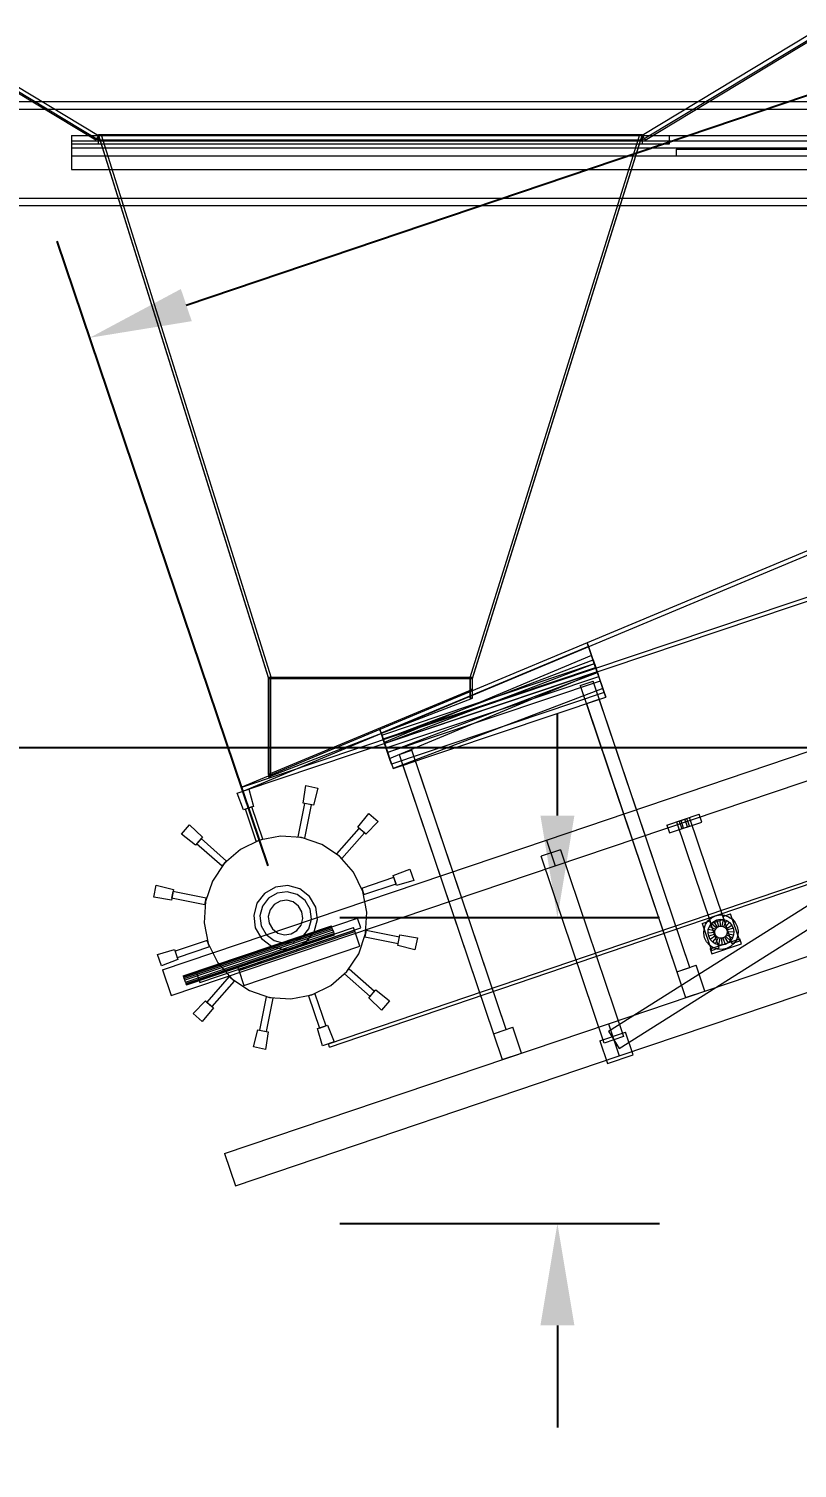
# Model space of a CAD drawing. Header units: millimetres. Extents: x -1970 to 34302, y -65268 to 6837.
# Drawn here: x 1571 to 2702, y -360 to 1757 of the extents above; entities that cross this region are included whole.
import ezdxf

# ---------------------------------------------------------------- set-up
doc = ezdxf.new("R2010")
doc.units = ezdxf.units.MM
for name, color, linetype, lineweight in [('COTAS_O', 1, 'Continuous', 0), ('COTAS_P', 1, 'Continuous', 0), ('lateral_C01', 7, 'Continuous', 0), ('lateral_tolva', 7, 'Continuous', 0), ('lateral_tolva-C01', 7, 'Continuous', 0)]:
    doc.layers.add(name, color=color, linetype=linetype, lineweight=lineweight)
doc.dimstyles.new('R19_100', dxfattribs={"dimtxt": 250, "dimasz": 150, "dimexe": 150, "dimexo": 80, "dimgap": 100, "dimtad": 1, "dimtih": 1, "dimtoh": 1, "dimdsep": 46, "dimcen": 0.09, "dimadec": 0, "dimazin": 0, "dimtfac": 1, "dimtdec": 4, "dimtofl": 0, "dimtmove": 0, "dimatfit": 3, "dimfxl": 1, "dimtolj": 1, "dimtzin": 0, "dimarcsym": 0})

# ---------------------------------------------------------------- blocks, each defined once
blk = doc.blocks.new('*D0')
at = {"layer": 'COTAS_P', "color": 0, "lineweight": -2, "transparency": 16777216}
for p, q in [((10918.9, 3565.8), (10608.3, 4484.8)), ((1803.3, 1350.6), (10514.3, 4294.7)), ((1923.7, 525.8), (1613.2, 1444.7))]:
    blk.add_line(p, q, dxfattribs=at)
at = {"layer": 'COTAS_P', "color": 0, "transparency": 16777216}
for points in [[(10506.3, 4318.3), (10522.3, 4271), (10656.4, 4342.7)], [(1795.3, 1374.3), (1811.3, 1327), (1661.2, 1302.6)]]:
    blk.add_solid(points, dxfattribs=at)
at = {"layer": 'Defpoints', "color": 0, "transparency": 16777216}
for p in [(10656.4, 4342.7), (10944.5, 3490.1), (1949.4, 450)]:
    blk.add_point(p, dxfattribs=at)
blk = doc.blocks.new('*D1')
at = {"layer": 'COTAS_P', "color": 0, "lineweight": -2, "transparency": 16777216}
for p, q in [((2349.358371, 600), (2349.358371, 750)), ((2029.358371, 450), (2499.358371, 450)), ((2029.358371, 0), (2499.358371, 0)), ((2349.358371, -150), (2349.358371, -300))]:
    blk.add_line(p, q, dxfattribs=at)
at = {"layer": 'COTAS_P', "color": 0, "transparency": 16777216}
for points in [[(2324.358371, 600), (2374.358371, 600), (2349.358371, 450)], [(2324.358371, -150), (2374.358371, -150), (2349.358371, 0)]]:
    blk.add_solid(points, dxfattribs=at)
at = {"layer": 'Defpoints', "color": 0, "transparency": 16777216}
for p in [(1949.358371, 450), (2349.358371, 450), (1949.358371, 0)]:
    blk.add_point(p, dxfattribs=at)
blk = doc.blocks.new('*D12')
at = {"layer": 'COTAS_O', "color": 0, "lineweight": -2, "transparency": 16777216}
for p, q in [((349.2, 1520), (349.2, 550)), ((3799.2, 1520), (3799.2, 550)), ((499.2, 700), (3649.2, 700))]:
    blk.add_line(p, q, dxfattribs=at)
at = {"layer": 'COTAS_O', "color": 0, "transparency": 16777216}
for points in [[(499.2, 725), (499.2, 675), (349.2, 700)], [(3649.2, 725), (3649.2, 675), (3799.2, 700)]]:
    blk.add_solid(points, dxfattribs=at)
at = {"layer": 'Defpoints', "color": 0, "transparency": 16777216}
for p in [(349.2, 1600), (3799.2, 1600), (3799.2, 700)]:
    blk.add_point(p, dxfattribs=at)
blk = doc.blocks.new('*D22')
at = {"layer": 'COTAS_P', "color": 0, "lineweight": -2, "transparency": 16777216}
for p, q in [((112.7, -80), (112.7, -2650)), ((34302.1, -80), (34302.1, -2650)), ((262.7, -2500), (34152.1, -2500))]:
    blk.add_line(p, q, dxfattribs=at)
at = {"layer": 'COTAS_P', "color": 0, "transparency": 16777216}
for points in [[(262.7, -2475), (262.7, -2525), (112.7, -2500)], [(34152.1, -2475), (34152.1, -2525), (34302.1, -2500)]]:
    blk.add_solid(points, dxfattribs=at)
at = {"layer": 'Defpoints', "color": 0, "transparency": 16777216}
for p in [(112.7, 0), (34302.1, 0), (34302.1, -2500)]:
    blk.add_point(p, dxfattribs=at)

msp = doc.modelspace()

# ---------------------------------------------------------------- linework, layer by layer
at = {"layer": 'lateral_C01'}
for p, q in [((2012.494, 264.236), (11002.451, 3319.63)), ((2014.103, 259.502), (11004.06, 3314.896)), ((2772.691, 1012.619), (1884.946, 641.666)), ((1886.857, 635.979), (2774.603, 1006.931)), ((1884.946, 641.666), (2794.617, 947.375)), ((2796.529, 941.688), (1886.857, 635.979)), ((2333.104, 563.859), (3469.935, 948.069)), ((2424.352, 282.863), (3468.332, 941.806)), ((2440.365, 257.494), (3484.345, 916.437)), ((2345.911, 525.965), (3482.742, 910.174)), ((2393.346, 854.106), (2088.115, 726.562)), ((2395.267, 848.422), (2090.036, 720.878)), ((2403.725, 823.397), (2393.346, 854.106)), ((2393.346, 854.106), (2395.267, 848.422)), ((2405.646, 817.712), (2395.267, 848.422)), ((2395.267, 848.422), (2399.75, 835.159)), ((2093.158, 711.639), (2401.768, 829.186)), ((2399.75, 835.159), (2094.518, 707.615)), ((2410.128, 804.449), (2399.75, 835.159)), ((2399.75, 835.159), (2407.754, 811.475)), ((2401.768, 829.186), (2405.967, 816.763)), ((2403.689, 823.502), (2401.768, 829.186)), ((2090.916, 718.272), (2403.725, 823.397)), ((2092.837, 712.588), (2405.646, 817.712)), ((2405.967, 816.763), (2093.158, 711.639)), ((2095.079, 705.955), (2403.689, 823.502)), ((2407.888, 811.079), (2095.079, 705.955)), ((2097.32, 699.325), (2410.128, 804.449)), ((2099.562, 692.692), (2408.172, 810.239)), ((2102.522, 683.931), (2407.754, 811.475)), ((2403.689, 823.502), (2407.888, 811.079)), ((2408.172, 810.239), (2403.689, 823.502)), ((2405.646, 817.712), (2403.725, 823.397)), ((2410.128, 804.449), (2405.646, 817.712)), ((2405.967, 816.763), (2407.888, 811.079)), ((2407.754, 811.475), (2418.133, 780.765)), ((2407.888, 811.079), (2412.37, 797.816)), ((2408.172, 810.239), (2412.37, 797.816)), ((2416.176, 786.555), (2408.172, 810.239)), ((2418.133, 780.765), (2410.128, 804.449)), ((2412.37, 797.816), (2099.562, 692.692)), ((2416.176, 786.555), (2107.566, 669.008)), ((2382.97, 791.109), (2401.917, 797.513)), ((2382.97, 791.109), (2525.23, 370.177)), ((2544.177, 376.581), (2401.917, 797.513)), ((2412.37, 797.816), (2420.375, 774.132)), ((2420.375, 774.132), (2416.176, 786.555)), ((2418.133, 780.765), (2105.324, 675.641)), ((2107.566, 669.008), (2420.375, 774.132)), ((2391.937, 764.575), (2410.885, 770.979)), ((2391.937, 764.575), (2525.23, 370.177)), ((2544.177, 376.581), (2410.885, 770.979)), ((2088.115, 726.562), (2090.916, 718.272)), ((2090.036, 720.878), (2088.115, 726.562)), ((2090.036, 720.878), (2092.837, 712.588)), ((2094.518, 707.615), (2090.036, 720.878)), ((2090.916, 718.272), (2092.837, 712.588)), ((2092.837, 712.588), (2097.32, 699.325)), ((2093.158, 711.639), (2095.079, 705.955)), ((2094.518, 707.615), (2097.32, 699.325)), ((2102.522, 683.931), (2094.518, 707.615)), ((2095.079, 705.955), (2099.562, 692.692)), ((2097.32, 699.325), (2105.324, 675.641)), ((2099.562, 692.692), (2107.566, 669.008)), ((2105.324, 675.641), (2102.522, 683.931)), ((2116.397, 689.728), (2135.344, 696.132)), ((2116.397, 689.728), (2255.233, 278.928)), ((2121.785, 673.786), (2140.732, 680.19)), ((2274.18, 285.331), (2135.344, 696.132)), ((2274.18, 285.331), (2140.732, 680.19)), ((2424.354, 293.862), (3561.184, 678.071)), ((2121.785, 673.786), (2255.233, 278.928)), ((1878.083, 632.796), (1895.129, 638.557)), ((1886.857, 635.979), (1884.946, 641.666)), ((1895.129, 638.557), (1902.371, 613.377)), ((1975.068, 618.045), (1979.03, 643.943)), ((1979.03, 643.943), (1996.673, 640.409)), ((1996.673, 640.409), (1990.355, 614.983)), ((1887.601, 608.386), (1878.083, 632.796)), ((1968.024, 568.645), (1977.844, 617.671)), ((1990.355, 614.983), (1975.068, 618.045)), ((1977.829, 566.681), (1987.649, 615.707)), ((1987.649, 615.707), (1977.844, 617.671)), ((2440.363, 246.494), (3577.193, 630.703)), ((1902.371, 613.377), (1887.601, 608.386)), ((1899.666, 612.652), (1890.192, 609.45)), ((1906.201, 562.082), (1890.192, 609.45)), ((1915.674, 565.284), (1899.666, 612.652)), ((2055.646, 582.676), (2072.026, 603.124)), ((2072.026, 603.124), (2085.539, 591.242)), ((2510.418, 585.785), (2557.786, 601.794)), ((2524.629, 590.588), (2543.576, 596.991)), ((2528.418, 591.868), (2531.26, 592.829)), ((2531.26, 592.829), (2536.945, 594.75)), ((2535.102, 581.461), (2531.26, 592.829)), ((2536.945, 594.75), (2539.787, 595.71)), ((2540.787, 583.382), (2536.945, 594.75)), ((2543.629, 584.342), (2539.787, 595.71)), ((2594.028, 447.709), (2543.576, 596.991)), ((2561.629, 590.425), (2557.786, 601.794)), ((1796.234, 572.668), (1808.116, 586.181)), ((1816.682, 556.287), (1796.234, 572.668)), ((1808.116, 586.181), (1826.977, 567.995)), ((2024.846, 543.417), (2057.863, 580.965)), ((2032.355, 536.813), (2065.373, 574.361)), ((2067.354, 572.381), (2055.646, 582.676)), ((2065.373, 574.361), (2057.863, 580.965)), ((2085.539, 591.242), (2067.354, 572.381)), ((2510.418, 585.785), (2514.261, 574.417)), ((2514.261, 574.417), (2561.629, 590.425)), ((2524.629, 590.588), (2575.081, 441.306)), ((2528.418, 591.868), (2532.26, 580.5)), ((2535.102, 581.461), (2532.26, 580.5)), ((2535.102, 581.461), (2540.787, 583.382)), ((2540.787, 583.382), (2543.629, 584.342)), ((1768.289, 372.971), (2333.104, 563.859)), ((1826.977, 567.995), (1816.682, 556.287)), ((1824.997, 566.014), (1818.394, 558.505)), ((1855.942, 525.487), (1818.394, 558.505)), ((1862.545, 532.997), (1824.997, 566.014)), ((1910.937, 563.683), (1882.823, 549.865)), ((1906.201, 562.082), (1915.674, 565.284)), ((1941.67, 569.753), (1910.937, 563.683)), ((1972.926, 567.663), (1941.67, 569.753)), ((1968.024, 568.645), (1977.829, 566.681)), ((2002.577, 557.554), (1972.926, 567.663)), ((2028.6, 540.115), (2002.577, 557.554)), ((2333.104, 563.859), (2345.911, 525.965)), ((1859.243, 529.242), (1841.805, 503.218)), ((1855.942, 525.487), (1862.545, 532.997)), ((1882.823, 549.865), (1859.243, 529.242)), ((2024.846, 543.417), (2032.355, 536.813)), ((2049.224, 516.535), (2028.6, 540.115)), ((2353.718, 549.715), (2325.298, 540.11)), ((2418.148, 265.376), (2325.298, 540.11)), ((2353.718, 549.715), (2446.569, 274.981)), ((1781.096, 335.077), (2345.911, 525.965)), ((2063.041, 488.421), (2049.224, 516.535)), ((2061.441, 493.158), (2108.808, 509.166)), ((2107.744, 511.757), (2132.154, 521.275)), ((2112.736, 496.987), (2107.744, 511.757)), ((2112.01, 499.693), (2108.808, 509.166)), ((2132.154, 521.275), (2137.915, 504.229)), ((1755.415, 479.672), (1758.949, 497.315)), ((1758.949, 497.315), (1784.376, 490.997)), ((1784.376, 490.997), (1781.314, 475.709)), ((1783.651, 488.291), (1781.687, 478.485)), ((1832.678, 478.471), (1783.651, 488.291)), ((1841.805, 503.218), (1831.696, 473.568)), ((1934.31, 494.526), (1918.416, 485.378)), ((1952.495, 496.895), (1934.31, 494.526)), ((1951.894, 487.915), (1937.192, 486)), ((1966.211, 484.059), (1951.894, 487.915)), ((1970.202, 492.125), (1952.495, 496.895)), ((1984.736, 480.942), (1970.202, 492.125)), ((2061.441, 493.158), (2064.642, 483.684)), ((2069.112, 457.688), (2063.041, 488.421)), ((2064.642, 483.684), (2112.01, 499.693)), ((2137.915, 504.229), (2112.736, 496.987)), ((1781.314, 475.709), (1755.415, 479.672)), ((1830.714, 468.665), (1781.687, 478.485)), ((1831.696, 473.568), (1829.605, 442.312)), ((1830.714, 468.665), (1832.678, 478.471)), ((1907.233, 470.844), (1902.463, 453.137)), ((1918.416, 485.378), (1907.233, 470.844)), ((1915.3, 466.852), (1911.443, 452.536)), ((1924.341, 478.603), (1915.3, 466.852)), ((1937.192, 486), (1924.341, 478.603)), ((1932.571, 469.194), (1926.503, 461.309)), ((1941.194, 474.158), (1932.571, 469.194)), ((1951.06, 475.443), (1941.194, 474.158)), ((1960.667, 472.855), (1951.06, 475.443)), ((1968.553, 466.788), (1960.667, 472.855)), ((1977.962, 475.017), (1966.211, 484.059)), ((1973.516, 458.164), (1968.553, 466.788)), ((1985.358, 462.167), (1977.962, 475.017)), ((1993.884, 465.048), (1984.736, 480.942)), ((1818.461, 368.816), (2055.3, 448.86)), ((1902.463, 453.137), (1904.833, 434.952)), ((1911.443, 452.536), (1913.359, 437.833)), ((1926.503, 461.309), (1923.915, 451.702)), ((1923.915, 451.702), (1925.201, 441.836)), ((1972.214, 438.691), (1974.802, 448.298)), ((1974.802, 448.298), (1973.516, 458.164)), ((1983.417, 433.148), (1987.274, 447.464)), ((1987.274, 447.464), (1985.358, 462.167)), ((1991.484, 429.156), (1996.254, 446.863)), ((1996.254, 446.863), (1993.884, 465.048)), ((2060.103, 434.65), (2055.3, 448.86)), ((2067.021, 426.432), (2069.112, 457.688)), ((2562.432, 441.253), (2573.8, 445.095)), ((2567.232, 439.667), (2570.923, 445.176)), ((2570.923, 445.176), (2575.914, 449.541)), ((2587.247, 405.306), (2573.8, 445.095)), ((2575.081, 441.306), (2594.028, 447.709)), ((2575.914, 449.541), (2581.865, 452.466)), ((2579.463, 444.215), (2583.914, 446.402)), ((2581.865, 452.466), (2588.37, 453.75)), ((2583.914, 446.402), (2588.78, 447.364)), ((2587.116, 436.929), (2583.914, 446.402)), ((2588.37, 453.75), (2594.986, 453.308)), ((2589.421, 437.384), (2588.78, 447.364)), ((2588.78, 447.364), (2593.729, 447.033)), ((2591.765, 437.227), (2593.729, 447.033)), ((2592.747, 451.499), (2604.116, 455.341)), ((2592.747, 451.499), (2606.195, 411.71)), ((2593.729, 447.033), (2598.424, 445.432)), ((2593.989, 436.469), (2598.424, 445.432)), ((2594.986, 453.308), (2601.262, 451.168)), ((2598.424, 445.432), (2602.544, 442.671)), ((2601.262, 451.168), (2606.77, 447.477)), ((2617.563, 415.552), (2604.116, 455.341)), ((2606.77, 447.477), (2611.136, 442.486)), ((1798.873, 364.308), (2016.766, 437.948)), ((1799.044, 363.803), (2016.936, 437.443)), ((1799.53, 362.365), (2017.422, 436.005)), ((1800.257, 360.214), (2018.149, 433.854)), ((2019.007, 431.316), (1801.114, 357.676)), ((1801.972, 355.138), (2019.865, 428.778)), ((1802.699, 352.987), (2020.592, 426.627)), ((1803.185, 351.549), (2021.077, 425.189)), ((1803.356, 351.045), (2021.248, 424.685)), ((1823.263, 354.606), (2060.103, 434.65)), ((1829.605, 442.312), (1835.675, 411.579)), ((1878.824, 377.606), (2049.349, 435.237)), ((1880.105, 373.816), (2050.629, 431.448)), ((1880.745, 371.922), (2051.27, 429.553)), ((1904.833, 434.952), (1913.981, 419.058)), ((1913.359, 437.833), (1920.755, 424.983)), ((1920.755, 424.983), (1932.506, 415.941)), ((1925.201, 441.836), (1930.164, 433.212)), ((1930.164, 433.212), (1938.049, 427.145)), ((1938.049, 427.145), (1947.657, 424.557)), ((1947.657, 424.557), (1957.523, 425.842)), ((1957.523, 425.842), (1966.146, 430.806)), ((1966.146, 430.806), (1972.214, 438.691)), ((1974.375, 421.397), (1983.417, 433.148)), ((1980.3, 414.622), (1991.484, 429.156)), ((2016.936, 437.443), (2016.766, 437.948)), ((2017.422, 436.005), (2016.936, 437.443)), ((2018.149, 433.854), (2017.422, 436.005)), ((2019.007, 431.316), (2018.149, 433.854)), ((2019.007, 431.316), (2019.865, 428.778)), ((2019.865, 428.778), (2020.592, 426.627)), ((2020.592, 426.627), (2021.077, 425.189)), ((2021.077, 425.189), (2021.248, 424.685)), ((2051.27, 429.553), (2049.349, 435.237)), ((2058.634, 407.764), (2050.629, 431.448)), ((2056.912, 396.782), (2067.021, 426.432)), ((2068.003, 431.335), (2066.039, 421.529)), ((2068.003, 431.335), (2117.029, 421.515)), ((2114.341, 409.003), (2117.403, 424.291)), ((2117.403, 424.291), (2143.302, 420.328)), ((2562.432, 441.253), (2575.879, 401.464)), ((2564.65, 426.775), (2565.092, 433.391)), ((2565.934, 420.27), (2564.65, 426.775)), ((2565.092, 433.391), (2567.232, 439.667)), ((2571.036, 427.185), (2571.367, 432.134)), ((2581.016, 427.826), (2571.036, 427.185)), ((2571.998, 422.319), (2571.036, 427.185)), ((2571.367, 432.134), (2572.968, 436.829)), ((2581.173, 430.17), (2571.367, 432.134)), ((2581.471, 425.521), (2571.998, 422.319)), ((2572.968, 436.829), (2575.729, 440.949)), ((2581.931, 432.394), (2572.968, 436.829)), ((2582.508, 423.413), (2574.185, 417.868)), ((2575.729, 440.949), (2579.463, 444.215)), ((2583.239, 434.346), (2575.729, 440.949)), ((2585.007, 435.893), (2579.463, 444.215)), ((2581.016, 427.826), (2581.173, 430.17)), ((2581.471, 425.521), (2581.016, 427.826)), ((2581.173, 430.17), (2581.931, 432.394)), ((2582.508, 423.413), (2581.471, 425.521)), ((2581.931, 432.394), (2583.239, 434.346)), ((2584.054, 421.644), (2582.508, 423.413)), ((2583.239, 434.346), (2585.007, 435.893)), ((2585.007, 435.893), (2587.116, 436.929)), ((2587.116, 436.929), (2589.421, 437.384)), ((2589.421, 437.384), (2591.765, 437.227)), ((2591.765, 437.227), (2593.989, 436.469)), ((2593.989, 436.469), (2595.941, 435.161)), ((2595.941, 435.161), (2602.544, 442.671)), ((2595.941, 435.161), (2597.487, 433.393)), ((2598.064, 424.411), (2596.756, 422.46)), ((2597.487, 433.393), (2605.809, 438.937)), ((2597.487, 433.393), (2598.524, 431.284)), ((2598.822, 426.635), (2598.064, 424.411)), ((2598.064, 424.411), (2607.027, 419.976)), ((2607.997, 434.486), (2598.524, 431.284)), ((2598.524, 431.284), (2598.979, 428.979)), ((2598.979, 428.979), (2598.822, 426.635)), ((2598.822, 426.635), (2608.627, 424.671)), ((2598.979, 428.979), (2608.958, 429.62)), ((2602.544, 442.671), (2605.809, 438.937)), ((2605.809, 438.937), (2607.997, 434.486)), ((2608.627, 424.671), (2607.027, 419.976)), ((2607.997, 434.486), (2608.958, 429.62)), ((2608.958, 429.62), (2608.627, 424.671)), ((2611.136, 442.486), (2614.06, 436.535)), ((2614.903, 423.414), (2612.763, 417.138)), ((2614.06, 436.535), (2615.345, 430.03)), ((2615.345, 430.03), (2614.903, 423.414)), ((1760.802, 395.771), (1785.981, 403.013)), ((1785.981, 403.013), (1790.973, 388.243)), ((1834.074, 416.316), (1786.707, 400.307)), ((1837.276, 406.842), (1789.908, 390.834)), ((1837.276, 406.842), (1834.074, 416.316)), ((1835.675, 411.579), (1849.493, 383.465)), ((1888.109, 350.132), (2058.634, 407.764)), ((1913.981, 419.058), (1928.515, 407.875)), ((1928.515, 407.875), (1946.222, 403.105)), ((1932.506, 415.941), (1946.822, 412.085)), ((1946.222, 403.105), (1964.407, 405.474)), ((1946.822, 412.085), (1961.525, 414)), ((1961.525, 414), (1974.375, 421.397)), ((1964.407, 405.474), (1980.3, 414.622)), ((2066.039, 421.529), (2115.065, 411.709)), ((2139.768, 402.685), (2114.341, 409.003)), ((2115.065, 411.709), (2117.029, 421.515)), ((2143.302, 420.328), (2139.768, 402.685)), ((2568.859, 414.319), (2565.934, 420.27)), ((2573.225, 409.328), (2568.859, 414.319)), ((2574.185, 417.868), (2571.998, 422.319)), ((2578.733, 405.637), (2573.225, 409.328)), ((2573.971, 403.986), (2617.55, 418.714)), ((2573.971, 403.986), (2576.533, 396.407)), ((2577.451, 414.134), (2574.185, 417.868)), ((2575.879, 401.464), (2587.247, 405.306)), ((2576.533, 396.407), (2620.111, 411.135)), ((2584.054, 421.644), (2577.451, 414.134)), ((2581.571, 411.373), (2577.451, 414.134)), ((2585.009, 403.497), (2578.733, 405.637)), ((2586.006, 420.336), (2581.571, 411.373)), ((2586.266, 409.773), (2581.571, 411.373)), ((2586.006, 420.336), (2584.054, 421.644)), ((2591.625, 403.055), (2585.009, 403.497)), ((2588.23, 419.578), (2586.006, 420.336)), ((2588.23, 419.578), (2586.266, 409.773)), ((2591.215, 409.442), (2586.266, 409.773)), ((2590.574, 419.421), (2588.23, 419.578)), ((2592.879, 419.876), (2590.574, 419.421)), ((2590.574, 419.421), (2591.215, 409.442)), ((2596.081, 410.403), (2591.215, 409.442)), ((2598.13, 404.34), (2591.625, 403.055)), ((2594.988, 420.913), (2592.879, 419.876)), ((2592.879, 419.876), (2596.081, 410.403)), ((2596.756, 422.46), (2594.988, 420.913)), ((2594.988, 420.913), (2600.532, 412.591)), ((2600.532, 412.591), (2596.081, 410.403)), ((2596.756, 422.46), (2604.266, 415.856)), ((2604.081, 407.264), (2598.13, 404.34)), ((2604.266, 415.856), (2600.532, 412.591)), ((2609.072, 411.63), (2604.081, 407.264)), ((2607.027, 419.976), (2604.266, 415.856)), ((2606.195, 411.71), (2617.563, 415.552)), ((2612.763, 417.138), (2609.072, 411.63)), ((2620.111, 411.135), (2617.55, 418.714)), ((1766.563, 378.725), (1760.802, 395.771)), ((1790.973, 388.243), (1766.563, 378.725)), ((1786.707, 400.307), (1789.908, 390.834)), ((1849.493, 383.465), (1870.116, 359.885)), ((2039.473, 370.758), (2056.912, 396.782)), ((1768.289, 372.971), (1781.096, 335.077)), ((1799.044, 363.803), (1798.873, 364.308)), ((1799.53, 362.365), (1799.044, 363.803)), ((1800.257, 360.214), (1799.53, 362.365)), ((1801.114, 357.676), (1800.257, 360.214)), ((1818.461, 368.816), (1823.263, 354.606)), ((1866.362, 363.187), (1833.344, 325.639)), ((1873.871, 356.583), (1866.362, 363.187)), ((1870.116, 359.885), (1896.14, 342.446)), ((1878.824, 377.606), (1880.745, 371.922)), ((1880.105, 373.816), (1888.109, 350.132)), ((2015.893, 350.135), (2039.473, 370.758)), ((2042.775, 374.513), (2036.172, 367.003)), ((2036.172, 367.003), (2073.72, 333.986)), ((2042.775, 374.513), (2080.323, 341.495)), ((2525.23, 370.177), (2553.651, 379.783)), ((2525.23, 370.177), (2544.177, 376.581)), ((2525.23, 370.177), (2538.037, 332.283)), ((2566.458, 341.888), (2553.651, 379.783)), ((1801.972, 355.138), (1801.114, 357.676)), ((1801.972, 355.138), (1802.699, 352.987)), ((1802.699, 352.987), (1803.185, 351.549)), ((1803.185, 351.549), (1803.356, 351.045)), ((1873.871, 356.583), (1840.854, 319.035)), ((1896.14, 342.446), (1925.79, 332.337)), ((1987.779, 336.317), (2015.893, 350.135)), ((2071.739, 332.005), (2082.035, 343.713)), ((2073.72, 333.986), (2080.323, 341.495)), ((2082.035, 343.713), (2102.482, 327.332)), ((2538.037, 332.283), (2566.458, 341.888)), ((1813.178, 308.758), (1831.363, 327.619)), ((1831.363, 327.619), (1843.071, 317.324)), ((1833.344, 325.639), (1840.854, 319.035)), ((1920.888, 333.319), (1911.068, 284.293)), ((1930.693, 331.355), (1920.873, 282.329)), ((1930.693, 331.355), (1920.888, 333.319)), ((1925.79, 332.337), (1957.047, 330.247)), ((1957.047, 330.247), (1987.779, 336.317)), ((1992.516, 337.918), (1983.043, 334.716)), ((1983.043, 334.716), (1999.051, 287.348)), ((1992.516, 337.918), (2008.525, 290.55)), ((2090.6, 313.819), (2071.739, 332.005)), ((2102.482, 327.332), (2090.6, 313.819)), ((1826.69, 296.876), (1813.178, 308.758)), ((1843.071, 317.324), (1826.69, 296.876)), ((1859.539, 102.974), (2424.354, 293.862)), ((1902.044, 259.591), (1908.362, 285.017)), ((1908.362, 285.017), (1923.649, 281.955)), ((1911.068, 284.293), (1920.873, 282.329)), ((1923.649, 281.955), (1919.687, 256.057)), ((1996.346, 286.623), (2011.116, 291.614)), ((2003.587, 261.443), (1996.346, 286.623)), ((1999.051, 287.348), (2008.525, 290.55)), ((2011.116, 291.614), (2020.634, 267.204)), ((2255.233, 278.928), (2283.654, 288.533)), ((2255.233, 278.928), (2274.18, 285.331)), ((2255.233, 278.928), (2268.04, 241.033)), ((2296.461, 250.639), (2283.654, 288.533)), ((2411.81, 268.511), (2449.705, 281.318)), ((2424.352, 282.863), (2440.365, 257.494)), ((2424.354, 293.862), (2440.363, 246.494)), ((2460.911, 248.161), (2449.705, 281.318)), ((1919.687, 256.057), (1902.044, 259.591)), ((2020.634, 267.204), (2003.587, 261.443)), ((2014.103, 259.502), (2012.494, 264.236)), ((2411.81, 268.511), (2423.017, 235.354)), ((2446.569, 274.981), (2418.148, 265.376)), ((1875.548, 55.606), (2440.363, 246.494)), ((2268.04, 241.033), (2296.461, 250.639)), ((2423.017, 235.354), (2460.911, 248.161)), ((1859.539, 102.974), (1875.548, 55.606))]:
    msp.add_line(p, q, dxfattribs=at)
at = {"layer": 'lateral_tolva'}
for p, q in [((1670.065, 1593.151), (345.065, 2393.151)), ((349.2, 2400), (1674.2, 1600)), ((349.2, 2393.48), (1674.2, 1593.48)), ((3799.2, 2400), (2474.2, 1600)), ((2474.2, 1593.48), (3799.2, 2393.48)), ((2478.335, 1593.151), (3803.335, 2393.151)), ((252.7, 1650), (3895.7, 1650)), ((252.7, 1639), (3895.7, 1639)), ((1634.2, 1600), (3614.2, 1600)), ((1634.2, 1600), (1634.2, 1550)), ((1634.2, 1600), (2514.2, 1600)), ((1634.2, 1600), (1634.2, 1588)), ((1634.2, 1600), (1674.2, 1600)), ((1634.2, 1592), (3614.2, 1592)), ((1634.2, 1592), (1634.2, 1582)), ((1634.2, 1588), (2514.2, 1588)), ((1634.2, 1588), (1674.2, 1588)), ((1674.2, 1600), (1670.065, 1593.151)), ((2474.2, 1600), (1674.2, 1600)), ((1674.2, 1593.48), (1674.2, 1600)), ((1674.2, 1588), (1674.2, 1600)), ((1674.2, 1593.48), (2474.2, 1593.48)), ((2474.2, 1600), (2478.335, 1593.151)), ((2474.2, 1600), (2474.2, 1593.48)), ((2474.2, 1600), (2514.2, 1600)), ((2474.2, 1600), (2474.2, 1588)), ((2474.2, 1588), (2514.2, 1588)), ((2514.2, 1588), (2514.2, 1600)), ((1634.2, 1582), (3614.2, 1582)), ((1634.2, 1570), (3614.2, 1570)), ((1634.2, 1570), (1634.2, 1550)), ((2524.2, 1580), (3324.2, 1580)), ((2524.2, 1580), (2524.2, 1570)), ((2524.2, 1570), (3324.2, 1570)), ((1634.2, 1550), (3614.2, 1550)), ((252.7, 1508), (3895.7, 1508)), ((252.7, 1497), (3895.7, 1497))]:
    msp.add_line(p, q, dxfattribs=at)
at = {"layer": 'lateral_tolva-C01'}
for p, q in [((1674.2, 1601.7), (2474.2, 1601.7)), ((1924.2, 803.127), (1674.2, 1601.7)), ((1674.2, 1601.7), (1674.2, 1600)), ((1674.2, 1600), (1678.017, 1601.195)), ((1674.2, 1600), (1924.2, 801.426)), ((2474.2, 1600), (1674.2, 1600)), ((1678.017, 1601.195), (1928.017, 802.621)), ((2470.383, 1601.195), (2220.383, 802.621)), ((2474.2, 1601.7), (2224.2, 803.127)), ((2224.2, 801.426), (2474.2, 1600)), ((2474.2, 1600), (2470.383, 1601.195)), ((2474.2, 1600), (2474.2, 1601.7)), ((2224.2, 803.127), (1924.2, 803.127)), ((1924.2, 801.426), (1924.2, 803.127)), ((1924.2, 801.426), (1928.017, 802.621)), ((1924.2, 801.426), (2224.2, 801.426)), ((1924.2, 801.426), (1924.2, 656.858)), ((1924.2, 660.069), (1924.2, 801.426)), ((1924.2, 801.426), (1927.2, 801.426)), ((2224.2, 785.426), (1924.2, 660.069)), ((1927.2, 801.426), (1927.2, 656.858)), ((1927.2, 660.069), (1927.2, 801.426)), ((2224.2, 801.426), (2220.383, 802.621)), ((2221.2, 801.426), (2221.2, 785.426)), ((2221.2, 772.711), (2221.2, 801.426)), ((2224.2, 801.426), (2221.2, 801.426)), ((2221.2, 785.426), (2221.2, 772.711)), ((2224.2, 785.426), (2221.2, 785.426)), ((2224.2, 801.426), (2224.2, 803.127)), ((2224.2, 772.711), (2224.2, 801.426)), ((2224.2, 785.426), (2224.2, 801.426)), ((2224.2, 772.711), (2224.2, 785.426)), ((1924.2, 656.858), (2224.2, 772.711)), ((2224.2, 772.711), (2221.2, 772.711)), ((1924.2, 660.069), (1924.2, 656.858)), ((1924.2, 660.069), (1927.2, 660.069)), ((1924.2, 656.858), (1927.2, 656.858)), ((1927.2, 656.858), (1927.2, 660.069))]:
    msp.add_line(p, q, dxfattribs=at)

# ---------------------------------------------------------------- dimensions: what is measured, and where the dimension line sits
at = {"layer": 'COTAS_O'}
dim = msp.add_aligned_dim(p1=(349.2, 1600), p2=(3799.2, 1600), distance=-900, text='<> O', dimstyle='R19_100', dxfattribs=at)
dim.commit()
dim.dimension.update_dxf_attribs({"geometry": '*D12', "text_midpoint": (2074.2, 700)})
at = {"layer": 'COTAS_P'}
for p1, p2, distance, picture, middle in [((1949.358, 450), (10944.529, 3490.056), 900, '*D0', (6158.787, 2822.651)), ((1949.358, 0), (1949.358, 450), -400, '*D1', (2349.358, 225)), ((112.7, 0), (34302.083, 0), -2500, '*D22', (17207.392, -2500))]:
    dim = msp.add_aligned_dim(p1=p1, p2=p2, distance=distance, text='<> P', dimstyle='R19_100', dxfattribs=at)
    dim.commit()
    dim.dimension.update_dxf_attribs({"geometry": picture, "text_midpoint": middle})

doc.saveas('drawing.dxf')
